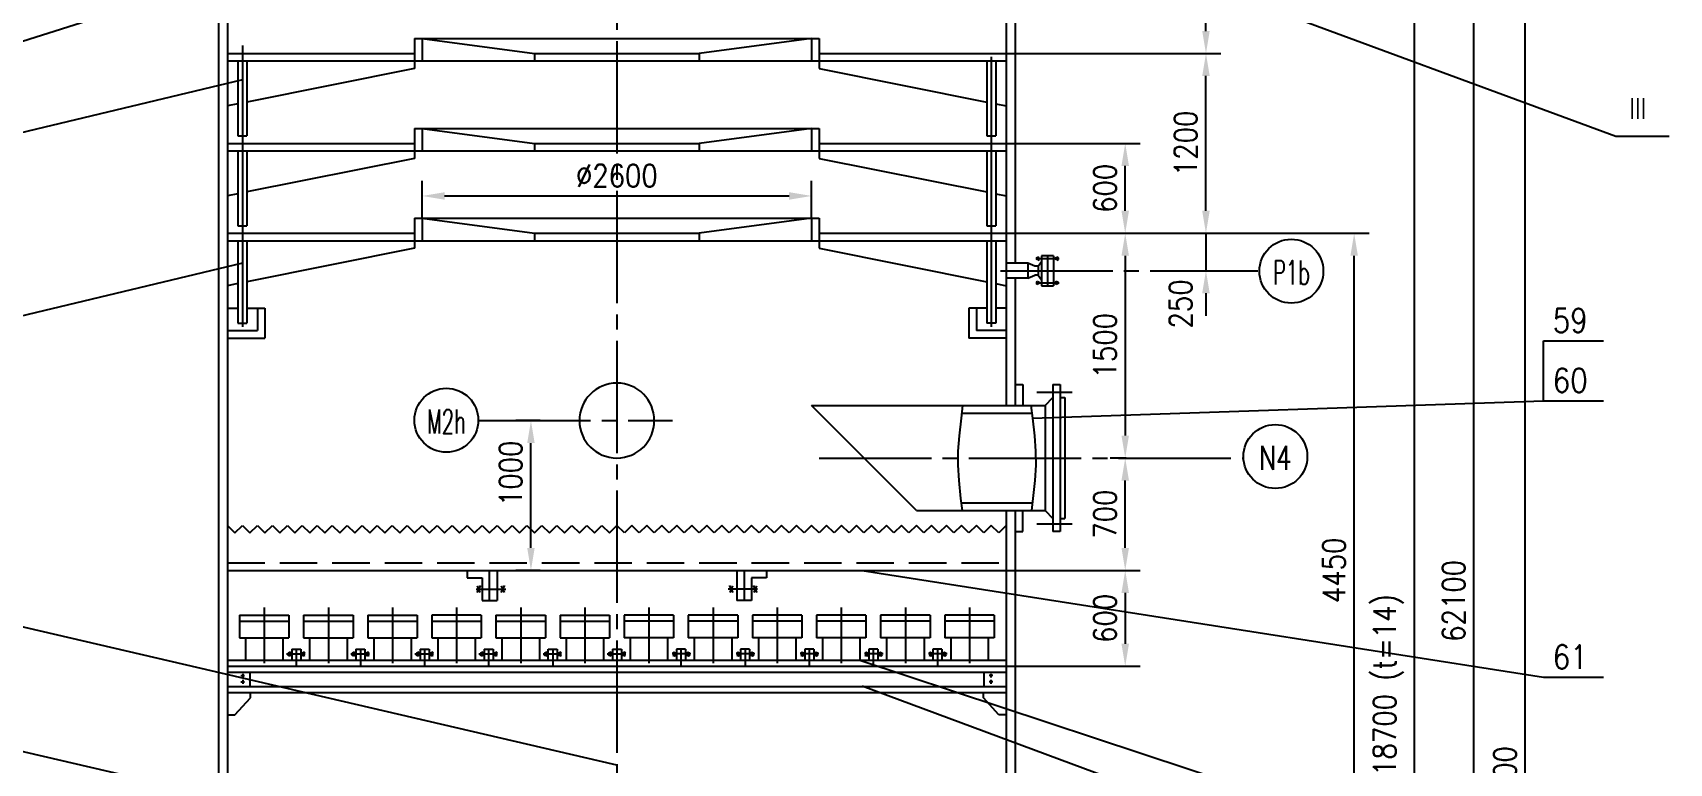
# Model space of a CAD drawing. Extents: x -42 to 819, y -365 to 844.
# Drawn here: x 81.9 to 300.4, y 265.9 to 363.4 of the extents above; entities that cross this region are included whole.
import ezdxf
from ezdxf.enums import TextEntityAlignment as Align

# ---------------------------------------------------------------- set-up
doc = ezdxf.new("R2010")
doc.units = 0
doc.header["$MEASUREMENT"] = 0
doc.linetypes.add('CENTER', pattern=[20, 15, -1.5, 2, -1.5])
doc.linetypes.add('HIDDEN', pattern=[7, 5, -2])
doc.layers.get('0').update_dxf_attribs({"linetype": 'CONTINUOUS'})
doc.layers.get('DEFPOINTS').update_dxf_attribs({"linetype": 'CONTINUOUS'})
for name, color, linetype in [('1', 2, 'CONTINUOUS'), ('2', 1, 'CONTINUOUS'), ('3', 3, 'CENTER'), ('5', 2, 'HIDDEN'), ('DIM', 4, 'CONTINUOUS')]:
    doc.layers.add(name, color=color, linetype=linetype)
doc.styles.add('SBHZ', font='ROMANS', dxfattribs={"width": 0.85, "bigfont": 'SBTXT'})
doc.dimstyles.get("Standard").update_dxf_attribs({"dimtxt": 3, "dimasz": 3, "dimexe": 2, "dimexo": 0.0625, "dimgap": 1.2, "dimtad": 1, "dimdec": 4, "dimzin": 0, "dimdsep": 46, "dimtxsty": 'SBHZ', "dimcen": 0.09, "dimadec": 0, "dimazin": 0, "dimtfac": 1, "dimtdec": 4, "dimtmove": 2, "dimatfit": 3, "dimfxl": 0, "dimtolj": 1, "dimtzin": 0, "dimarcsym": 0})

# ---------------------------------------------------------------- blocks, each defined once
blk = doc.blocks.new('*D128')
at = {"color": 0, "linetype": 'ByBlock'}
for p, q in [((147.04, 735.5), (259.54, 735.5)), ((257.54, -209.76), (257.54, 732.5)), ((191.42, -212.76), (259.54, -212.76))]:
    blk.add_line(p, q, dxfattribs=at)
for points in [[(257.04, 732.5), (258.04, 732.5), (257.54, 735.5)], [(257.04, -209.76), (258.04, -209.76), (257.54, -212.76)]]:
    blk.add_solid(points, dxfattribs=at)
at = {"layer": 'DEFPOINTS', "color": 0, "linetype": 'ByBlock'}
for p in [(146.97, 735.5), (257.54, 735.5), (191.36, -212.76)]:
    blk.add_point(p, dxfattribs=at)
at = {"color": 0, "linetype": 'ByBlock', "insert": (254.84, 261.37), "char_height": 3, "attachment_point": 5, "rotation": 90, "style": 'SBHZ'}
blk.add_mtext('\\A1;~68300', dxfattribs=at)
blk = doc.blocks.new('*D74')
at = {"color": 0, "linetype": 'ByBlock'}
for p, q in [((267.62, 637.01), (330.8, 637.01)), ((328.8, -180.54), (328.8, 634.01)), ((267.62, -183.54), (330.8, -183.54))]:
    blk.add_line(p, q, dxfattribs=at)
for points in [[(328.3, 634.01), (329.3, 634.01), (328.8, 637.01)], [(328.3, -180.54), (329.3, -180.54), (328.8, -183.54)]]:
    blk.add_solid(points, dxfattribs=at)
at = {"layer": 'DEFPOINTS', "color": 0, "linetype": 'ByBlock'}
for p in [(267.56, 637.01), (328.8, 637.01), (267.56, -183.54)]:
    blk.add_point(p, dxfattribs=at)
at = {"color": 0, "linetype": 'ByBlock', "insert": (326.1, 226.74), "char_height": 3, "attachment_point": 5, "rotation": 90, "style": 'SBHZ'}
blk.add_mtext('\\A1;62100', dxfattribs=at)
blk = doc.blocks.new('*D69')
at = {"color": 0, "linetype": 'ByBlock'}
for p, q in [((247.21, 380.6), (260.08, 380.6)), ((258.08, 175), (258.08, 377.6)), ((252.08, 172), (260.08, 172))]:
    blk.add_line(p, q, dxfattribs=at)
for points in [[(257.58, 377.6), (258.58, 377.6), (258.08, 380.6)], [(257.58, 175), (258.58, 175), (258.08, 172)]]:
    blk.add_solid(points, dxfattribs=at)
at = {"layer": 'DEFPOINTS', "color": 0, "linetype": 'ByBlock'}
for p in [(247.15, 380.6), (258.08, 380.6), (252.01, 172)]:
    blk.add_point(p, dxfattribs=at)
at = {"color": 0, "linetype": 'ByBlock', "insert": (254.59, 276.3), "char_height": 3, "attachment_point": 5, "rotation": 90, "style": 'SBHZ'}
blk.add_mtext('\\A1;18700 (t=14)', dxfattribs=at)
blk = doc.blocks.new('*D105')
at = {"color": 0, "linetype": 'ByBlock'}
for p, q in [((125.57, 338.66), (125.57, 343.58)), ((177.57, 338.66), (177.57, 343.58)), ((128.57, 341.58), (174.57, 341.58))]:
    blk.add_line(p, q, dxfattribs=at)
for points in [[(128.57, 342.08), (128.57, 341.08), (125.57, 341.58)], [(174.57, 342.08), (174.57, 341.08), (177.57, 341.58)]]:
    blk.add_solid(points, dxfattribs=at)
at = {"layer": 'DEFPOINTS', "color": 0, "linetype": 'ByBlock'}
for p in [(177.57, 341.58), (125.57, 338.6), (177.57, 338.6)]:
    blk.add_point(p, dxfattribs=at)
at = {"color": 0, "linetype": 'ByBlock', "insert": (151.57, 344.28), "char_height": 3, "attachment_point": 5, "style": 'SBHZ'}
blk.add_mtext('\\A1;∅2600', dxfattribs=at)
blk = doc.blocks.new('*D55')
at = {"color": 0, "linetype": 'ByBlock'}
for p, q in [((204.13, 250.81), (200.89, 250.81)), ((202.89, 233.81), (202.89, 247.81)), ((204.13, 230.81), (200.89, 230.81))]:
    blk.add_line(p, q, dxfattribs=at)
for points in [[(202.39, 247.81), (203.39, 247.81), (202.89, 250.81)], [(202.39, 233.81), (203.39, 233.81), (202.89, 230.81)]]:
    blk.add_solid(points, dxfattribs=at)
at = {"layer": 'DEFPOINTS', "color": 0, "linetype": 'ByBlock'}
for p in [(202.89, 250.81), (204.19, 250.81), (204.19, 230.81)]:
    blk.add_point(p, dxfattribs=at)
at = {"color": 0, "linetype": 'ByBlock', "insert": (200.19, 243.77), "char_height": 3, "attachment_point": 5, "rotation": 90, "style": 'SBHZ'}
blk.add_mtext('\\A1;1000', dxfattribs=at)
blk = doc.blocks.new('*D51')
at = {"color": 0, "linetype": 'ByBlock'}
for p, q in [((267.62, 275.81), (284.24, 275.81)), ((282.24, 272.81), (282.24, 248.81)), ((282.35, 245.81), (280.24, 245.81))]:
    blk.add_line(p, q, dxfattribs=at)
for points in [[(281.74, 272.81), (282.74, 272.81), (282.24, 275.81)], [(281.74, 248.81), (282.74, 248.81), (282.24, 245.81)]]:
    blk.add_solid(points, dxfattribs=at)
at = {"layer": 'DEFPOINTS', "color": 0, "linetype": 'ByBlock'}
for p in [(267.56, 275.81), (282.24, 245.81), (282.41, 245.81)]:
    blk.add_point(p, dxfattribs=at)
at = {"color": 0, "linetype": 'ByBlock', "insert": (279.54, 260.81), "char_height": 3, "attachment_point": 5, "rotation": 90, "style": 'SBHZ'}
blk.add_mtext('\\A1;1500', dxfattribs=at)
blk = doc.blocks.new('*D77')
at = {"color": 0, "linetype": 'ByBlock'}
for p, q in [((293.02, 278.81), (293.02, 281.81)), ((267.62, 275.81), (295.02, 275.81)), ((293.02, 275.81), (293.02, 270.81)), ((293.02, 275.81), (293.02, 270.81)), ((290.5, 270.81), (295.02, 270.81)), ((293.02, 267.81), (293.02, 264.81))]:
    blk.add_line(p, q, dxfattribs=at)
for points in [[(292.52, 278.81), (293.52, 278.81), (293.02, 275.81)], [(292.52, 267.81), (293.52, 267.81), (293.02, 270.81)]]:
    blk.add_solid(points, dxfattribs=at)
at = {"layer": 'DEFPOINTS', "color": 0, "linetype": 'ByBlock'}
for p in [(267.56, 275.81), (290.44, 270.81), (293.02, 270.81)]:
    blk.add_point(p, dxfattribs=at)
at = {"color": 0, "linetype": 'ByBlock', "insert": (289.64, 266.38), "char_height": 3, "attachment_point": 5, "rotation": 90, "style": 'SBHZ'}
blk.add_mtext('\\A1;250', dxfattribs=at)
blk = doc.blocks.new('*D50')
at = {"color": 0, "linetype": 'ByBlock'}
for p, q in [((266.42, 275.81), (314.81, 275.81)), ((312.81, 188.81), (312.81, 272.81)), ((267.62, 185.81), (314.81, 185.81))]:
    blk.add_line(p, q, dxfattribs=at)
for points in [[(312.31, 272.81), (313.31, 272.81), (312.81, 275.81)], [(312.31, 188.81), (313.31, 188.81), (312.81, 185.81)]]:
    blk.add_solid(points, dxfattribs=at)
at = {"layer": 'DEFPOINTS', "color": 0, "linetype": 'ByBlock'}
for p in [(266.36, 275.81), (312.81, 275.81), (267.56, 185.81)]:
    blk.add_point(p, dxfattribs=at)
at = {"color": 0, "linetype": 'ByBlock', "insert": (310.11, 230.81), "char_height": 3, "attachment_point": 5, "rotation": 90, "style": 'SBHZ'}
blk.add_mtext('\\A1;4450', dxfattribs=at)
blk = doc.blocks.new('*D53')
at = {"color": 0, "linetype": 'ByBlock'}
for p, q in [((266.42, 230.81), (284.24, 230.81)), ((282.24, 227.81), (282.24, 221.01)), ((266.42, 218.01), (284.24, 218.01))]:
    blk.add_line(p, q, dxfattribs=at)
for points in [[(281.74, 227.81), (282.74, 227.81), (282.24, 230.81)], [(281.74, 221.01), (282.74, 221.01), (282.24, 218.01)]]:
    blk.add_solid(points, dxfattribs=at)
at = {"layer": 'DEFPOINTS', "color": 0, "linetype": 'ByBlock'}
for p in [(266.36, 230.81), (266.36, 218.01), (282.24, 218.01)]:
    blk.add_point(p, dxfattribs=at)
at = {"color": 0, "linetype": 'ByBlock', "insert": (279.54, 224.41), "char_height": 3, "attachment_point": 5, "rotation": 90, "style": 'SBHZ'}
blk.add_mtext('\\A1;600', dxfattribs=at)
blk = doc.blocks.new('*D52')
at = {"color": 0, "linetype": 'ByBlock'}
for p, q in [((282.18, 245.81), (280.24, 245.81)), ((282.24, 233.81), (282.24, 242.81)), ((266.42, 230.81), (284.24, 230.81))]:
    blk.add_line(p, q, dxfattribs=at)
for points in [[(281.74, 242.81), (282.74, 242.81), (282.24, 245.81)], [(281.74, 233.81), (282.74, 233.81), (282.24, 230.81)]]:
    blk.add_solid(points, dxfattribs=at)
at = {"layer": 'DEFPOINTS', "color": 0, "linetype": 'ByBlock'}
for p in [(282.24, 245.81), (282.24, 245.81), (266.36, 230.81)]:
    blk.add_point(p, dxfattribs=at)
at = {"color": 0, "linetype": 'ByBlock', "insert": (279.54, 238.31), "char_height": 3, "attachment_point": 5, "rotation": 90, "style": 'SBHZ'}
blk.add_mtext('\\A1;700', dxfattribs=at)
blk = doc.blocks.new('*D56')
at = {"color": 0, "linetype": 'ByBlock'}
for p, q in [((266.42, 287.81), (284.24, 287.81)), ((282.24, 278.81), (282.24, 284.81)), ((266.42, 275.81), (284.24, 275.81))]:
    blk.add_line(p, q, dxfattribs=at)
for points in [[(281.74, 284.81), (282.74, 284.81), (282.24, 287.81)], [(281.74, 278.81), (282.74, 278.81), (282.24, 275.81)]]:
    blk.add_solid(points, dxfattribs=at)
at = {"layer": 'DEFPOINTS', "color": 0, "linetype": 'ByBlock'}
for p in [(266.36, 287.81), (282.24, 287.81), (266.36, 275.81)]:
    blk.add_point(p, dxfattribs=at)
at = {"color": 0, "linetype": 'ByBlock', "insert": (279.54, 281.81), "char_height": 3, "attachment_point": 5, "rotation": 90, "style": 'SBHZ'}
blk.add_mtext('\\A1;600', dxfattribs=at)
blk = doc.blocks.new('*D58')
at = {"color": 0, "linetype": 'ByBlock'}
for p, q in [((266.42, 315.81), (295.02, 315.81)), ((293.02, 302.81), (293.02, 312.81)), ((267.62, 299.81), (295.02, 299.81))]:
    blk.add_line(p, q, dxfattribs=at)
for points in [[(292.52, 312.81), (293.52, 312.81), (293.02, 315.81)], [(292.52, 302.81), (293.52, 302.81), (293.02, 299.81)]]:
    blk.add_solid(points, dxfattribs=at)
at = {"layer": 'DEFPOINTS', "color": 0, "linetype": 'ByBlock'}
for p in [(266.36, 315.81), (293.02, 315.81), (267.56, 299.81)]:
    blk.add_point(p, dxfattribs=at)
at = {"color": 0, "linetype": 'ByBlock', "insert": (290.32, 307.81), "char_height": 3, "attachment_point": 5, "rotation": 90, "style": 'SBHZ'}
blk.add_mtext('\\A1;800', dxfattribs=at)
blk = doc.blocks.new('*D57')
at = {"color": 0, "linetype": 'ByBlock'}
for p, q in [((266.42, 299.81), (295.02, 299.81)), ((293.02, 278.81), (293.02, 296.81)), ((267.62, 275.81), (295.02, 275.81))]:
    blk.add_line(p, q, dxfattribs=at)
for points in [[(292.52, 296.81), (293.52, 296.81), (293.02, 299.81)], [(292.52, 278.81), (293.52, 278.81), (293.02, 275.81)]]:
    blk.add_solid(points, dxfattribs=at)
at = {"layer": 'DEFPOINTS', "color": 0, "linetype": 'ByBlock'}
for p in [(266.36, 299.81), (293.02, 299.81), (267.56, 275.81)]:
    blk.add_point(p, dxfattribs=at)
at = {"color": 0, "linetype": 'ByBlock', "insert": (290.32, 287.81), "char_height": 3, "attachment_point": 5, "rotation": 90, "style": 'SBHZ'}
blk.add_mtext('\\A1;1200', dxfattribs=at)

msp = doc.modelspace()

# ---------------------------------------------------------------- linework, layer by layer
at = {"layer": '1'}
for p, q in [((215.12854, 378.41509), (293.30367, 349.53947)), ((109.91628, 371.51323), (40.95548, 349.61685)), ((109.91628, 357.06967), (40.95548, 340.56406)), ((293.30367, 349.53947), (300.44185, 349.53947)), ((109.91628, 332.61166), (40.95548, 316.10604)), ((283.65595, 322.23067), (291.65595, 322.23067)), ((283.65595, 314.23067), (283.65595, 322.23067)), ((215.41853, 311.89889), (283.65595, 314.23067)), ((283.65595, 314.23067), (291.65595, 314.23067)), ((159.91628, 265.6004), (40.95548, 293.26323)), ((192.65402, 291.56546), (283.65595, 277.32844)), ((192.37628, 279.6004), (283.65595, 249.45574)), ((106.71628, 261.313), (40.95548, 276.60484)), ((192.65402, 276.19002), (283.65595, 242.43496)), ((283.65595, 277.32844), (291.65595, 277.32844))]:
    msp.add_line(p, q, dxfattribs=at)
at = {"layer": '2'}
for p, q in [((211.91628, 391.4004), (211.91628, 313.6004)), ((213.11628, 391.4004), (213.11628, 332.6004)), ((106.71628, 384.6004), (106.71628, 225.85686)), ((107.91628, 384.6004), (107.91628, 226.54968)), ((107.91628, 360.6004), (132.91628, 360.6004)), ((132.91628, 362.6004), (186.91628, 362.6004)), ((132.91628, 362.6004), (132.91628, 359.6004)), ((133.91628, 362.6004), (148.91628, 360.6004)), ((133.91628, 362.6004), (133.91628, 359.6004)), ((148.91628, 360.6004), (170.91628, 360.6004)), ((148.91628, 360.6004), (148.91628, 359.6004)), ((185.91628, 362.6004), (170.91628, 360.6004)), ((170.91628, 360.6004), (170.91628, 359.6004)), ((185.91628, 362.6004), (185.91628, 359.6004)), ((186.91628, 362.6004), (186.91628, 359.6004)), ((186.91628, 360.6004), (211.91628, 360.6004)), ((107.91628, 359.6004), (211.91628, 359.6004)), ((109.31628, 359.6004), (109.31628, 349.6004)), ((110.51628, 359.6004), (110.51628, 349.6004)), ((132.91628, 358.6004), (110.51628, 354.1204)), ((132.91628, 359.6004), (132.91628, 358.6004)), ((186.91628, 359.6004), (186.91628, 358.6004)), ((186.91628, 358.6004), (209.31628, 354.1204)), ((209.31628, 359.6004), (209.31628, 349.6004)), ((210.51628, 359.6004), (210.51628, 349.6004)), ((109.31628, 353.8804), (107.91628, 353.6004)), ((210.51628, 353.8804), (211.91628, 353.6004)), ((132.91628, 350.6004), (186.91628, 350.6004)), ((132.91628, 350.6004), (132.91628, 347.6004)), ((133.91628, 350.6004), (148.91628, 348.6004)), ((133.91628, 350.6004), (133.91628, 347.6004)), ((185.91628, 350.6004), (170.91628, 348.6004)), ((185.91628, 350.6004), (185.91628, 347.6004)), ((186.91628, 350.6004), (186.91628, 347.6004)), ((107.91628, 348.6004), (132.91628, 348.6004)), ((107.91628, 347.6004), (211.91628, 347.6004)), ((109.31628, 349.6004), (110.51628, 349.6004)), ((109.31628, 347.6004), (109.31628, 337.6004)), ((110.51628, 347.6004), (110.51628, 337.6004)), ((132.91628, 347.6004), (132.91628, 346.6004)), ((148.91628, 348.6004), (170.91628, 348.6004)), ((148.91628, 348.6004), (148.91628, 347.6004)), ((170.91628, 348.6004), (170.91628, 347.6004)), ((186.91628, 348.6004), (211.91628, 348.6004)), ((186.91628, 347.6004), (186.91628, 346.6004)), ((209.31628, 349.6004), (210.51628, 349.6004)), ((209.31628, 347.6004), (209.31628, 337.6004)), ((210.51628, 347.6004), (210.51628, 337.6004)), ((132.91628, 346.6004), (110.51628, 342.1204)), ((186.91628, 346.6004), (209.31628, 342.1204)), ((109.31628, 341.8804), (107.91628, 341.6004)), ((210.51628, 341.8804), (211.91628, 341.6004)), ((107.91628, 336.6004), (132.91628, 336.6004)), ((109.31628, 337.6004), (110.51628, 337.6004)), ((132.91628, 338.6004), (186.91628, 338.6004)), ((132.91628, 338.6004), (132.91628, 335.6004)), ((133.91628, 338.6004), (148.91628, 336.6004)), ((133.91628, 338.6004), (133.91628, 335.6004)), ((148.91628, 336.6004), (170.91628, 336.6004)), ((148.91628, 336.6004), (148.91628, 335.6004)), ((185.91628, 338.6004), (170.91628, 336.6004)), ((170.91628, 336.6004), (170.91628, 335.6004)), ((185.91628, 338.6004), (185.91628, 335.6004)), ((186.91628, 338.6004), (186.91628, 335.6004)), ((186.91628, 336.6004), (211.91628, 336.6004)), ((209.31628, 337.6004), (210.51628, 337.6004)), ((107.91628, 335.6004), (211.91628, 335.6004)), ((109.31628, 335.6004), (109.31628, 324.6004)), ((110.51628, 335.6004), (110.51628, 324.6004)), ((132.91628, 334.6004), (110.51628, 330.1204)), ((132.91628, 335.6004), (132.91628, 334.6004)), ((186.91628, 335.6004), (186.91628, 334.6004)), ((186.91628, 334.6004), (209.31628, 330.1204)), ((209.31628, 335.6004), (209.31628, 324.6004)), ((210.51628, 335.6004), (210.51628, 324.6004)), ((214.79883, 332.6004), (211.91628, 332.6004)), ((215.71027, 332.2004), (214.79883, 332.6004)), ((214.79883, 332.6004), (214.79883, 330.6004)), ((216.16547, 332.2004), (215.71027, 332.2004)), ((216.26173, 333.46225), (215.94094, 332.9994)), ((215.94094, 333.45334), (216.28846, 332.9816)), ((216.16547, 332.2004), (216.61628, 332.81332)), ((216.16547, 332.2004), (216.16547, 331.0004)), ((216.61628, 333.6004), (216.61628, 329.6004)), ((217.41628, 333.6004), (216.61628, 333.6004)), ((218.21628, 333.6004), (217.41628, 333.6004)), ((217.41628, 333.6004), (217.41628, 329.6004)), ((217.41628, 333.6004), (217.41628, 329.6004)), ((218.21628, 333.6004), (218.21628, 329.6004)), ((218.82237, 333.46225), (218.50157, 332.9994)), ((218.50157, 333.45334), (218.8491, 332.9816)), ((214.79883, 330.6004), (211.91628, 330.6004)), ((213.11628, 330.6004), (213.11628, 313.6004)), ((214.79883, 330.6004), (215.71027, 331.0004)), ((216.16547, 331.0004), (215.71027, 331.0004)), ((215.94094, 329.74746), (216.28846, 330.2192)), ((216.26173, 329.73856), (215.94094, 330.2014)), ((216.16547, 331.0004), (216.61628, 330.38748)), ((218.50157, 329.74746), (218.8491, 330.2192)), ((218.82237, 329.73856), (218.50157, 330.2014)), ((109.31628, 329.8804), (107.91628, 329.6004)), ((210.51628, 329.8804), (211.91628, 329.6004)), ((216.61628, 329.6004), (217.41628, 329.6004)), ((217.41628, 329.6004), (218.21628, 329.6004)), ((107.91628, 326.6004), (109.31628, 326.6004)), ((110.51628, 326.6004), (112.91628, 326.6004)), ((111.91628, 326.6004), (111.91628, 323.6004)), ((112.91628, 326.6004), (112.91628, 322.6004)), ((209.31628, 326.6004), (206.91628, 326.6004)), ((206.91628, 326.6004), (206.91628, 322.6004)), ((207.91628, 326.6004), (207.91628, 323.6004)), ((211.91628, 326.6004), (210.51628, 326.6004)), ((107.91628, 323.6004), (111.91628, 323.6004)), ((109.31628, 324.6004), (110.51628, 324.6004)), ((211.91628, 323.6004), (207.91628, 323.6004)), ((210.51628, 324.6004), (209.31628, 324.6004)), ((107.91628, 322.6004), (112.91628, 322.6004)), ((211.91628, 322.6004), (206.91628, 322.6004)), ((213.11628, 316.4004), (214.11628, 316.4004)), ((214.11628, 316.4004), (214.11628, 313.6004)), ((217.11628, 313.6004), (218.11628, 314.69496)), ((218.11628, 316.4004), (218.11628, 296.8004)), ((218.11628, 316.4004), (219.11628, 316.4004)), ((219.11628, 316.4004), (219.11628, 296.8004)), ((219.11628, 314.69496), (219.71628, 314.69496)), ((219.71628, 314.69496), (219.71628, 298.50584)), ((185.91628, 313.6004), (217.11628, 313.6004)), ((199.91628, 299.6004), (185.91628, 313.6004)), ((205.95916, 312.6004), (215.32977, 312.6004)), ((217.11628, 313.6004), (217.11628, 299.6004)), ((199.91628, 299.6004), (217.11628, 299.6004)), ((205.88649, 300.6004), (215.40244, 300.6004)), ((211.91628, 299.6004), (211.91628, -38.75833)), ((213.11628, 299.6004), (213.11628, -38.75833)), ((214.11628, 296.8004), (214.11628, 299.6004)), ((217.11628, 299.6004), (218.11628, 298.50584)), ((107.91628, 297.6004), (108.91628, 296.6004)), ((108.91628, 296.6004), (109.91628, 297.6004)), ((109.91628, 297.6004), (110.91628, 296.6004)), ((110.91628, 296.6004), (111.91628, 297.6004)), ((111.91628, 297.6004), (112.91628, 296.6004)), ((112.91628, 296.6004), (113.91628, 297.6004)), ((113.91628, 297.6004), (114.91628, 296.6004)), ((114.91628, 296.6004), (115.91628, 297.6004)), ((115.91628, 297.6004), (116.91628, 296.6004)), ((116.91628, 296.6004), (117.91628, 297.6004)), ((117.91628, 297.6004), (118.91628, 296.6004)), ((118.91628, 296.6004), (119.91628, 297.6004)), ((119.91628, 297.6004), (120.91628, 296.6004)), ((120.91628, 296.6004), (121.91628, 297.6004)), ((121.91628, 297.6004), (122.91628, 296.6004)), ((122.91628, 296.6004), (123.91628, 297.6004)), ((123.91628, 297.6004), (124.91628, 296.6004)), ((124.91628, 296.6004), (125.91628, 297.6004)), ((125.91628, 297.6004), (126.91628, 296.6004)), ((126.91628, 296.6004), (127.91628, 297.6004)), ((127.91628, 297.6004), (128.91628, 296.6004)), ((128.91628, 296.6004), (129.91628, 297.6004)), ((129.91628, 297.6004), (130.91628, 296.6004)), ((130.91628, 296.6004), (131.91628, 297.6004)), ((131.91628, 297.6004), (132.91628, 296.6004)), ((132.91628, 296.6004), (133.91628, 297.6004)), ((133.91628, 297.6004), (134.91628, 296.6004)), ((134.91628, 296.6004), (135.91628, 297.6004)), ((135.91628, 297.6004), (136.91628, 296.6004)), ((136.91628, 296.6004), (137.91628, 297.6004)), ((137.91628, 297.6004), (138.91628, 296.6004)), ((138.91628, 296.6004), (139.91628, 297.6004)), ((139.91628, 297.6004), (140.91628, 296.6004)), ((140.91628, 296.6004), (141.91628, 297.6004)), ((141.91628, 297.6004), (142.91628, 296.6004)), ((142.91628, 296.6004), (143.91628, 297.6004)), ((143.91628, 297.6004), (144.91628, 296.6004)), ((144.91628, 296.6004), (145.91628, 297.6004)), ((145.91628, 297.6004), (146.91628, 296.6004)), ((146.91628, 296.6004), (147.91628, 297.6004)), ((147.91628, 297.6004), (148.91628, 296.6004)), ((148.91628, 296.6004), (149.91628, 297.6004)), ((149.91628, 297.6004), (150.91628, 296.6004)), ((150.91628, 296.6004), (151.91628, 297.6004)), ((151.91628, 297.6004), (152.91628, 296.6004)), ((152.91628, 296.6004), (153.91628, 297.6004)), ((153.91628, 297.6004), (154.91628, 296.6004)), ((154.91628, 296.6004), (155.91628, 297.6004)), ((155.91628, 297.6004), (156.91628, 296.6004)), ((156.91628, 296.6004), (157.91628, 297.6004)), ((157.91628, 297.6004), (158.91628, 296.6004)), ((158.91628, 296.6004), (159.91628, 297.6004)), ((160.91628, 296.6004), (159.91628, 297.6004)), ((161.91628, 297.6004), (160.91628, 296.6004)), ((162.91628, 296.6004), (161.91628, 297.6004)), ((163.91628, 297.6004), (162.91628, 296.6004)), ((164.91628, 296.6004), (163.91628, 297.6004)), ((165.91628, 297.6004), (164.91628, 296.6004)), ((166.91628, 296.6004), (165.91628, 297.6004)), ((167.91628, 297.6004), (166.91628, 296.6004)), ((168.91628, 296.6004), (167.91628, 297.6004)), ((169.91628, 297.6004), (168.91628, 296.6004)), ((170.91628, 296.6004), (169.91628, 297.6004)), ((171.91628, 297.6004), (170.91628, 296.6004)), ((172.91628, 296.6004), (171.91628, 297.6004)), ((173.91628, 297.6004), (172.91628, 296.6004)), ((174.91628, 296.6004), (173.91628, 297.6004)), ((175.91628, 297.6004), (174.91628, 296.6004)), ((176.91628, 296.6004), (175.91628, 297.6004)), ((177.91628, 297.6004), (176.91628, 296.6004)), ((178.91628, 296.6004), (177.91628, 297.6004)), ((179.91628, 297.6004), (178.91628, 296.6004)), ((180.91628, 296.6004), (179.91628, 297.6004)), ((181.91628, 297.6004), (180.91628, 296.6004)), ((182.91628, 296.6004), (181.91628, 297.6004)), ((183.91628, 297.6004), (182.91628, 296.6004)), ((184.91628, 296.6004), (183.91628, 297.6004)), ((185.91628, 297.6004), (184.91628, 296.6004)), ((186.91628, 296.6004), (185.91628, 297.6004)), ((187.91628, 297.6004), (186.91628, 296.6004)), ((188.91628, 296.6004), (187.91628, 297.6004)), ((189.91628, 297.6004), (188.91628, 296.6004)), ((190.91628, 296.6004), (189.91628, 297.6004)), ((191.91628, 297.6004), (190.91628, 296.6004)), ((192.91628, 296.6004), (191.91628, 297.6004)), ((193.91628, 297.6004), (192.91628, 296.6004)), ((194.91628, 296.6004), (193.91628, 297.6004)), ((195.91628, 297.6004), (194.91628, 296.6004)), ((196.91628, 296.6004), (195.91628, 297.6004)), ((197.91628, 297.6004), (196.91628, 296.6004)), ((198.91628, 296.6004), (197.91628, 297.6004)), ((199.91628, 297.6004), (198.91628, 296.6004)), ((200.91628, 296.6004), (199.91628, 297.6004)), ((201.91628, 297.6004), (200.91628, 296.6004)), ((202.91628, 296.6004), (201.91628, 297.6004)), ((203.91628, 297.6004), (202.91628, 296.6004)), ((204.91628, 296.6004), (203.91628, 297.6004)), ((205.91628, 297.6004), (204.91628, 296.6004)), ((206.91628, 296.6004), (205.91628, 297.6004)), ((207.91628, 297.6004), (206.91628, 296.6004)), ((208.91628, 296.6004), (207.91628, 297.6004)), ((209.91628, 297.6004), (208.91628, 296.6004)), ((210.91628, 296.6004), (209.91628, 297.6004)), ((211.91628, 297.6004), (210.91628, 296.6004)), ((219.11628, 298.50584), (219.71628, 298.50584)), ((213.11628, 296.8004), (214.11628, 296.8004)), ((219.11628, 296.8004), (218.11628, 296.8004)), ((107.91628, 291.6004), (211.91628, 291.6004)), ((139.91628, 291.6004), (139.91628, 290.6004)), ((142.91628, 287.6004), (142.91628, 291.6004)), ((143.91628, 291.6004), (143.91628, 287.6004)), ((175.91628, 291.6004), (175.91628, 287.6004)), ((176.91628, 291.6004), (176.91628, 287.6004)), ((179.91628, 291.6004), (179.91628, 290.6004)), ((139.91628, 290.6004), (141.91628, 290.6004)), ((141.70713, 289.56402), (141.21475, 288.66517)), ((141.26182, 289.51689), (141.62664, 288.64548)), ((141.91628, 290.6004), (141.91628, 287.6004)), ((144.92959, 289.56402), (144.43722, 288.66517)), ((144.48428, 289.51689), (144.8491, 288.64548)), ((174.90296, 289.56402), (175.39534, 288.66517)), ((175.34827, 289.51689), (174.98345, 288.64548)), ((179.91628, 290.6004), (177.91628, 290.6004)), ((177.91628, 290.6004), (177.91628, 287.6004)), ((178.12542, 289.56402), (178.6178, 288.66517)), ((178.57073, 289.51689), (178.20591, 288.64548)), ((141.91628, 287.6004), (142.91628, 287.6004)), ((142.91628, 287.6004), (143.91628, 287.6004)), ((176.91628, 287.6004), (175.91628, 287.6004)), ((177.91628, 287.6004), (176.91628, 287.6004)), ((109.53628, 285.6004), (116.13628, 285.6004)), ((109.53628, 285.6004), (109.53628, 282.6004)), ((109.53628, 284.8004), (116.13628, 284.8004)), ((116.13628, 285.6004), (116.13628, 282.6004)), ((118.09628, 285.6004), (124.69628, 285.6004)), ((118.09628, 285.6004), (118.09628, 282.6004)), ((118.09628, 284.8004), (124.69628, 284.8004)), ((124.69628, 285.6004), (124.69628, 282.6004)), ((126.65628, 285.6004), (133.25628, 285.6004)), ((126.65628, 285.6004), (126.65628, 282.6004)), ((126.65628, 284.8004), (133.25628, 284.8004)), ((133.25628, 285.6004), (133.25628, 282.6004)), ((141.81628, 285.6004), (135.21628, 285.6004)), ((135.21628, 285.6004), (135.21628, 282.6004)), ((135.21628, 284.8004), (141.81628, 284.8004)), ((141.81628, 285.6004), (141.81628, 282.6004)), ((143.77628, 285.6004), (143.77628, 282.6004)), ((143.77628, 285.6004), (150.37628, 285.6004)), ((143.77628, 284.8004), (150.37628, 284.8004)), ((150.37628, 285.6004), (150.37628, 282.6004)), ((152.33628, 285.6004), (158.93628, 285.6004)), ((152.33628, 285.6004), (152.33628, 282.6004)), ((152.33628, 284.8004), (158.93628, 284.8004)), ((158.93628, 285.6004), (158.93628, 282.6004)), ((167.49628, 285.6004), (160.89628, 285.6004)), ((160.89628, 285.6004), (160.89628, 282.6004)), ((167.49628, 284.8004), (160.89628, 284.8004)), ((167.49628, 285.6004), (167.49628, 282.6004)), ((176.05628, 285.6004), (169.45628, 285.6004)), ((169.45628, 285.6004), (169.45628, 282.6004)), ((176.05628, 284.8004), (169.45628, 284.8004)), ((176.05628, 285.6004), (176.05628, 282.6004)), ((184.61628, 285.6004), (178.01628, 285.6004)), ((178.01628, 285.6004), (178.01628, 282.6004)), ((184.61628, 284.8004), (178.01628, 284.8004)), ((184.61628, 285.6004), (184.61628, 282.6004)), ((193.17628, 285.6004), (186.57628, 285.6004)), ((186.57628, 285.6004), (186.57628, 282.6004)), ((193.17628, 284.8004), (186.57628, 284.8004)), ((193.17628, 285.6004), (193.17628, 282.6004)), ((195.13628, 285.6004), (195.13628, 282.6004)), ((201.73628, 285.6004), (195.13628, 285.6004)), ((201.73628, 284.8004), (195.13628, 284.8004)), ((201.73628, 285.6004), (201.73628, 282.6004)), ((203.69628, 285.6004), (203.69628, 282.6004)), ((210.29628, 285.6004), (203.69628, 285.6004)), ((210.29628, 284.8004), (203.69628, 284.8004)), ((210.29628, 285.6004), (210.29628, 282.6004)), ((109.53628, 282.6004), (116.13628, 282.6004)), ((110.33628, 282.6004), (110.33628, 279.6004)), ((115.33628, 282.6004), (115.33628, 279.6004)), ((118.09628, 282.6004), (124.69628, 282.6004)), ((118.89628, 282.6004), (118.89628, 279.6004)), ((123.89628, 282.6004), (123.89628, 279.6004)), ((126.65628, 282.6004), (133.25628, 282.6004)), ((127.45628, 282.6004), (127.45628, 279.6004)), ((132.45628, 282.6004), (132.45628, 279.6004)), ((135.21628, 282.6004), (141.81628, 282.6004)), ((136.01628, 282.6004), (136.01628, 279.6004)), ((141.01628, 282.6004), (141.01628, 279.6004)), ((143.77628, 282.6004), (150.37628, 282.6004)), ((144.57628, 282.6004), (144.57628, 279.6004)), ((149.57628, 282.6004), (149.57628, 279.6004)), ((152.33628, 282.6004), (158.93628, 282.6004)), ((153.13628, 282.6004), (153.13628, 279.6004)), ((158.13628, 282.6004), (158.13628, 279.6004)), ((167.49628, 282.6004), (160.89628, 282.6004)), ((161.69628, 282.6004), (161.69628, 279.6004)), ((166.69628, 282.6004), (166.69628, 279.6004)), ((176.05628, 282.6004), (169.45628, 282.6004)), ((170.25628, 282.6004), (170.25628, 279.6004)), ((175.25628, 282.6004), (175.25628, 279.6004)), ((184.61628, 282.6004), (178.01628, 282.6004)), ((178.81628, 282.6004), (178.81628, 279.6004)), ((183.81628, 282.6004), (183.81628, 279.6004)), ((193.17628, 282.6004), (186.57628, 282.6004)), ((187.37628, 282.6004), (187.37628, 279.6004)), ((192.37628, 282.6004), (192.37628, 279.6004)), ((201.73628, 282.6004), (195.13628, 282.6004)), ((195.93628, 282.6004), (195.93628, 279.6004)), ((200.93628, 282.6004), (200.93628, 279.6004)), ((210.29628, 282.6004), (203.69628, 282.6004)), ((204.49628, 282.6004), (204.49628, 279.6004)), ((209.49628, 282.6004), (209.49628, 279.6004)), ((116.34279, 280.72668), (115.9856, 280.14285)), ((116.06678, 280.72668), (116.31031, 280.12663)), ((116.51628, 281.1004), (117.71628, 281.1004)), ((116.51628, 281.1004), (116.51628, 279.6004)), ((117.11628, 281.1004), (117.11628, 278.8004)), ((117.71628, 281.1004), (117.71628, 279.6004)), ((118.21229, 280.72668), (117.8551, 280.14285)), ((117.93627, 280.72668), (118.17981, 280.12663)), ((124.90279, 280.72668), (124.5456, 280.14285)), ((124.62678, 280.72668), (124.87031, 280.12663)), ((125.07628, 281.1004), (125.07628, 279.6004)), ((125.07628, 281.1004), (126.27628, 281.1004)), ((125.67628, 281.1004), (125.67628, 278.8004)), ((126.27628, 281.1004), (126.27628, 279.6004)), ((126.77229, 280.72668), (126.4151, 280.14285)), ((126.49627, 280.72668), (126.73981, 280.12663)), ((133.46279, 280.72668), (133.1056, 280.14285)), ((133.18678, 280.72668), (133.43031, 280.12663)), ((133.63628, 281.1004), (134.83628, 281.1004)), ((133.63628, 281.1004), (133.63628, 279.6004)), ((134.23628, 281.1004), (134.23628, 278.8004)), ((134.83628, 281.1004), (134.83628, 279.6004)), ((135.33229, 280.72668), (134.9751, 280.14285)), ((135.05627, 280.72668), (135.29981, 280.12663)), ((142.02279, 280.72668), (141.6656, 280.14285)), ((141.74678, 280.72668), (141.99031, 280.12663)), ((142.19628, 281.1004), (143.39628, 281.1004)), ((142.19628, 281.1004), (142.19628, 279.6004)), ((142.79628, 281.1004), (142.79628, 278.8004)), ((143.39628, 281.1004), (143.39628, 279.6004)), ((143.89229, 280.72668), (143.5351, 280.14285)), ((143.61627, 280.72668), (143.85981, 280.12663)), ((150.58279, 280.72668), (150.2256, 280.14285)), ((150.30678, 280.72668), (150.55031, 280.12663)), ((150.75628, 279.6004), (150.75628, 281.1004)), ((150.75628, 281.1004), (151.95628, 281.1004)), ((151.35628, 281.1004), (151.35628, 278.8004)), ((151.95628, 281.1004), (151.95628, 279.6004)), ((152.45229, 280.72668), (152.0951, 280.14285)), ((152.17627, 280.72668), (152.41981, 280.12663)), ((159.14279, 280.72668), (158.7856, 280.14285)), ((158.86678, 280.72668), (159.11031, 280.12663)), ((159.31628, 281.1004), (160.51628, 281.1004)), ((159.31628, 281.1004), (159.31628, 279.6004)), ((159.91628, 281.1004), (159.91628, 278.8004)), ((160.51628, 281.1004), (160.51628, 279.6004)), ((161.01229, 280.72668), (160.6551, 280.14285)), ((160.73627, 280.72668), (160.97981, 280.12663)), ((167.38026, 280.72668), (167.73745, 280.14285)), ((167.65628, 280.72668), (167.41274, 280.12663)), ((169.07628, 281.1004), (167.87628, 281.1004)), ((167.87628, 281.1004), (167.87628, 279.6004)), ((168.47628, 281.1004), (168.47628, 278.8004)), ((169.07628, 281.1004), (169.07628, 279.6004)), ((169.24976, 280.72668), (169.60695, 280.14285)), ((169.52578, 280.72668), (169.28224, 280.12663)), ((175.94026, 280.72668), (176.29745, 280.14285)), ((176.21628, 280.72668), (175.97274, 280.12663)), ((177.63628, 281.1004), (176.43628, 281.1004)), ((176.43628, 281.1004), (176.43628, 279.6004)), ((177.03628, 281.1004), (177.03628, 278.8004)), ((177.63628, 281.1004), (177.63628, 279.6004)), ((177.80976, 280.72668), (178.16695, 280.14285)), ((178.08578, 280.72668), (177.84224, 280.12663)), ((184.50026, 280.72668), (184.85745, 280.14285)), ((184.77628, 280.72668), (184.53274, 280.12663)), ((186.19628, 281.1004), (184.99628, 281.1004)), ((184.99628, 281.1004), (184.99628, 279.6004)), ((185.59628, 281.1004), (185.59628, 278.8004)), ((186.19628, 281.1004), (186.19628, 279.6004)), ((186.36976, 280.72668), (186.72695, 280.14285)), ((186.64578, 280.72668), (186.40224, 280.12663)), ((193.06026, 280.72668), (193.41745, 280.14285)), ((193.33628, 280.72668), (193.09274, 280.12663)), ((194.75628, 281.1004), (193.55628, 281.1004)), ((193.55628, 281.1004), (193.55628, 279.6004)), ((194.15628, 281.1004), (194.15628, 278.8004)), ((194.75628, 281.1004), (194.75628, 279.6004)), ((194.92976, 280.72668), (195.28695, 280.14285)), ((195.20578, 280.72668), (194.96224, 280.12663)), ((201.62026, 280.72668), (201.97745, 280.14285)), ((201.89628, 280.72668), (201.65274, 280.12663)), ((203.31628, 281.1004), (202.11628, 281.1004)), ((202.11628, 281.1004), (202.11628, 279.6004)), ((202.71628, 281.1004), (202.71628, 278.8004)), ((203.31628, 281.1004), (203.31628, 279.6004)), ((203.48976, 280.72668), (203.84695, 280.14285)), ((203.76578, 280.72668), (203.52224, 280.12663)), ((107.91628, 279.6004), (211.91628, 279.6004)), ((107.91628, 278.8004), (211.91628, 278.8004)), ((107.91628, 278.0004), (211.91628, 278.0004)), ((109.69558, 277.54982), (110.21125, 277.54982)), ((109.96316, 277.79565), (109.96316, 277.28057)), ((110.91628, 278.0004), (110.91628, 276.1004)), ((208.91628, 278.0004), (208.91628, 276.1004)), ((210.13697, 277.54982), (209.6213, 277.54982)), ((209.8694, 277.79565), (209.8694, 277.28057)), ((107.91628, 276.1004), (211.91628, 276.1004)), ((109.69558, 276.73037), (110.21125, 276.73037)), ((109.96316, 276.97621), (109.96316, 276.46112)), ((210.13697, 276.73037), (209.6213, 276.73037)), ((209.8694, 276.97621), (209.8694, 276.46112)), ((107.91628, 275.3004), (211.91628, 275.3004)), ((108.91798, 272.3004), (110.98119, 274.57568)), ((110.98119, 274.57568), (110.98119, 275.3004)), ((208.85136, 274.57568), (208.85136, 275.3004)), ((210.91457, 272.3004), (208.85136, 274.57568)), ((107.91628, 272.3004), (108.91798, 272.3004)), ((211.91628, 272.3004), (210.91457, 272.3004))]:
    msp.add_line(p, q, dxfattribs=at)
for start, end in [(0, 180), (180, 0)]:
    msp.add_arc((159.91628, 311.6004), 5, start, end, dxfattribs=at)
at = {"layer": '3'}
for p, q in [((159.91628, 742.25197), (159.91628, -128.75833)), ((109.91628, 361.64439), (109.91628, 348.10495)), ((209.91628, 360.14452), (209.91628, 348.10495)), ((109.91628, 349.64439), (109.91628, 336.10495)), ((209.91628, 348.14452), (209.91628, 336.10495)), ((109.91628, 337.64439), (109.91628, 324.10495)), ((209.91628, 336.14452), (209.91628, 324.10495)), ((215.84782, 333.23329), (218.99339, 333.23329)), ((211.13063, 331.6004), (245.49316, 331.6004)), ((215.84782, 329.96751), (218.99339, 329.96751)), ((215.98919, 315.40692), (220.71407, 315.40692)), ((141.41536, 311.6004), (167.34437, 311.6004)), ((186.91628, 306.6004), (243.58441, 306.6004)), ((215.98919, 297.79388), (220.71407, 297.79388)), ((141.13339, 289.08283), (145.07182, 289.08283)), ((178.69916, 289.08283), (174.76073, 289.08283)), ((112.83628, 286.64832), (112.83628, 279.20257)), ((121.39628, 286.64832), (121.39628, 279.20257)), ((129.95628, 286.64832), (129.95628, 279.20257)), ((138.51628, 286.64832), (138.51628, 279.20257)), ((147.07628, 286.64832), (147.07628, 279.20257)), ((155.63628, 286.64832), (155.63628, 279.20257)), ((164.19628, 286.64832), (164.19628, 279.20257)), ((172.75628, 286.64832), (172.75628, 279.20257)), ((181.31628, 286.64832), (181.31628, 279.20257)), ((189.87628, 286.64832), (189.87628, 279.20257)), ((198.43628, 286.64832), (198.43628, 279.20257)), ((206.99628, 286.64832), (206.99628, 279.20257)), ((115.81691, 280.45546), (118.30613, 280.45546)), ((124.37691, 280.45546), (126.86613, 280.45546)), ((132.93691, 280.45546), (135.42613, 280.45546)), ((141.49691, 280.45546), (143.98613, 280.45546)), ((150.05691, 280.45546), (152.54613, 280.45546)), ((158.61691, 280.45546), (161.10613, 280.45546)), ((169.77564, 280.45546), (167.28643, 280.45546)), ((178.33564, 280.45546), (175.84643, 280.45546)), ((186.89564, 280.45546), (184.40643, 280.45546)), ((195.45564, 280.45546), (192.96643, 280.45546)), ((204.01564, 280.45546), (201.52643, 280.45546))]:
    msp.add_line(p, q, dxfattribs=at)
at = {"layer": '5'}
msp.add_line((107.91628, 292.6004), (211.91628, 292.6004), dxfattribs=at)
at = {"layer": 'DIM'}
for points in [[(206.08568, 313.6004), (205.87041, 311.89889), (205.60969, 309.53888), (205.4674, 307.52991), (205.44925, 305.6316), (205.56099, 303.60355), (205.80834, 301.20538), (206.01568, 299.6004)], [(215.20326, 313.6004), (215.41853, 311.89889), (215.67924, 309.53888), (215.82154, 307.52991), (215.83968, 305.6316), (215.72795, 303.60355), (215.4806, 301.20538), (215.27326, 299.6004)]]:
    msp.add_lwpolyline(points, dxfattribs=at)
for centre, radius in [((249.98117, 331.53926), 4.26666), ((137.14888, 311.63992), 4.26667), ((247.8465, 306.79803), 4.26667)]:
    msp.add_circle(centre, radius, dxfattribs=at)

# ---------------------------------------------------------------- texts
at = {"layer": '1', "style": 'SBHZ', "width": 0.85}
for s, p in [('Ⅲ', (294.95095, 351.55206)), ('59', (284.88314, 323.35646)), ('60', (284.88314, 315.35646)), ('61', (284.88314, 278.45423))]:
    msp.add_text(s, height=3.2, dxfattribs=at).set_placement(p)
at = {"layer": 'DIM', "style": 'SBHZ'}
for s, height, width, p in [('P1b', 3.199992, 0.6, (249.98117, 329.75487)), ('M2h', 3.199999, 0.6, (137.14888, 309.85553)), ('N4', 3.199999, 0.75, (247.8465, 305.01364))]:
    msp.add_text(s, height=height, dxfattribs=dict(at, width=width)).set_placement(p, align=Align.CENTER)

# ---------------------------------------------------------------- dimensions: what is measured, and where the dimension line sits
at = {"layer": '1'}
dim = msp.add_linear_dim(base=(281.20047, 735.5004), p1=(215.01628, -212.75833), p2=(170.63038, 735.5004), angle=90, text='~68300', dimstyle='Standard', dxfattribs=at)
dim.commit()
dim.dimension.update_dxf_attribs({"geometry": '*D128', "text_midpoint": (278.50047, 261.37104), "insert": (23.65753, 0)})
at = {"layer": 'DIM'}
for base, p1, p2, text, picture, middle, set_off in [((274.35789, 697.8004), (213.11628, -122.75833), (213.11628, 697.8004), '62100', '*D74', (271.65789, 287.52104), (-54.44438, 60.78555)), ((266.42466, 380.6004), (260.3598, 172.00462), (255.49883, 380.6004), '18700 (t=14)', '*D69', (262.93895, 276.30251), (8.34692, 0)), ((238.58001, 376.6004), (213.11628, 360.6004), (211.91628, 376.6004), '800', '*D58', (235.88001, 368.6004), (-54.44438, 60.78555)), ((238.58001, 360.6004), (213.11628, 336.6004), (211.91628, 360.6004), '1200', '*D57', (235.88001, 348.6004), (-54.44438, 60.78555)), ((227.795, 348.6004), (211.91628, 336.6004), (211.91628, 348.6004), '600', '*D56', (225.095, 342.6004), (-54.44438, 60.78555)), ((258.36791, 336.6004), (213.11628, 246.6004), (211.91628, 336.6004), '4450', '*D50', (255.66791, 291.6004), (-54.44438, 60.78555)), ((227.795, 306.6004), (213.11628, 336.6004), (227.96514, 306.6004), '1500', '*D51', (225.095, 321.6004), (-54.44438, 60.78555)), ((227.795, 306.6004), (211.91628, 291.6004), (227.795, 306.6004), '700', '*D52', (225.095, 299.1004), (-54.44438, 60.78555)), ((227.795, 278.8004), (211.91628, 291.6004), (211.91628, 278.8004), '600', '*D53', (225.095, 285.2004), (-54.44438, 60.78555))]:
    dim = msp.add_linear_dim(base=base, p1=p1, p2=p2, angle=90, text=text, dimstyle='Standard', dxfattribs=at)
    dim.commit()
    dim.dimension.update_dxf_attribs({"geometry": picture, "text_midpoint": middle, "insert": set_off})
dim = msp.add_linear_dim(base=(185.91628, 341.57817), p1=(133.91628, 338.6004), p2=(185.91628, 338.6004), text='%%c2600', dimstyle='Standard', dxfattribs=at)
dim.commit()
dim.dimension.update_dxf_attribs({"geometry": '*D105', "text_midpoint": (159.91628, 344.27817), "insert": (8.34692, 0)})
for base, p1, p2, text, picture, middle in [((238.58001, 331.6004), (213.11628, 336.6004), (235.99388, 331.6004), '250', '*D77', (235.1913, 327.16551)), ((148.44073, 311.6004), (149.74443, 291.6004), (149.74443, 311.6004), '1000', '*D55', (145.74073, 304.55954))]:
    dim = msp.add_linear_dim(base=base, p1=p1, p2=p2, angle=90, text=text, dimstyle='Standard', dxfattribs=at)
    dim.commit()
    dim.dimension.update_dxf_attribs({"geometry": picture, "text_midpoint": middle, "dimtype": 128, "insert": (-54.44438, 60.78555)})

doc.saveas('drawing.dxf')
